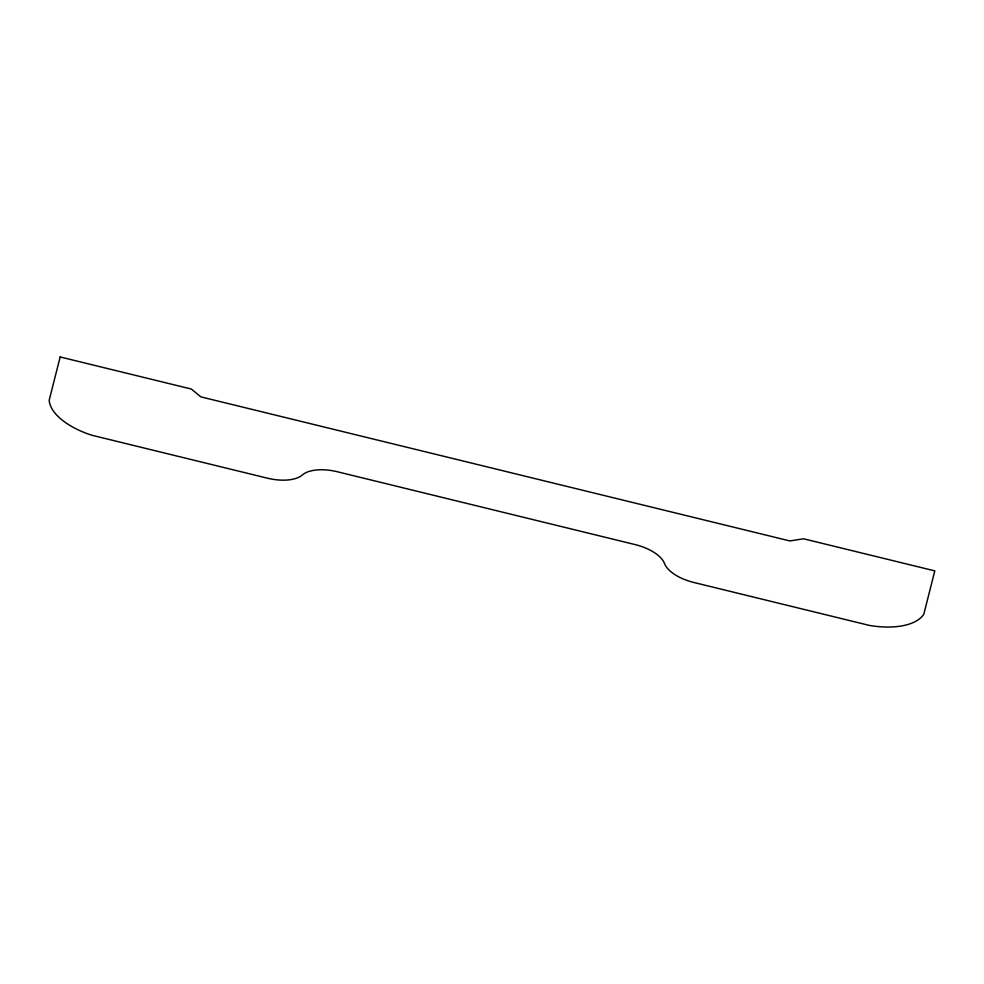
<?xml version="1.0" encoding="UTF-8"?>
<svg xmlns="http://www.w3.org/2000/svg" width="984" height="984" viewBox="0 0 984 984"><rect width="100%" height="100%" fill="white"/><g stroke="black" fill="none" stroke-linecap="round" stroke-linejoin="round"><path stroke-width="1.48" d="M60.159 356.958L49.2 400.18A59.409 28.438 13.6 0 0 91.869 435.248L267.39 478.175A34.907 16.716 13.6 0 0 302.371 474.964A34.907 16.716 13.6 0 1 337.352 471.754L635.172 544.595A34.907 16.716 13.6 0 1 664.532 563.537A34.907 16.716 13.6 0 0 693.892 582.491L869.413 625.418A59.409 28.438 13.6 0 0 923.841 614.102L934.8 570.88L803.608 538.802L789.832 540.929L200.859 396.872L191.351 389.049L60.159 356.958"/></g></svg>
